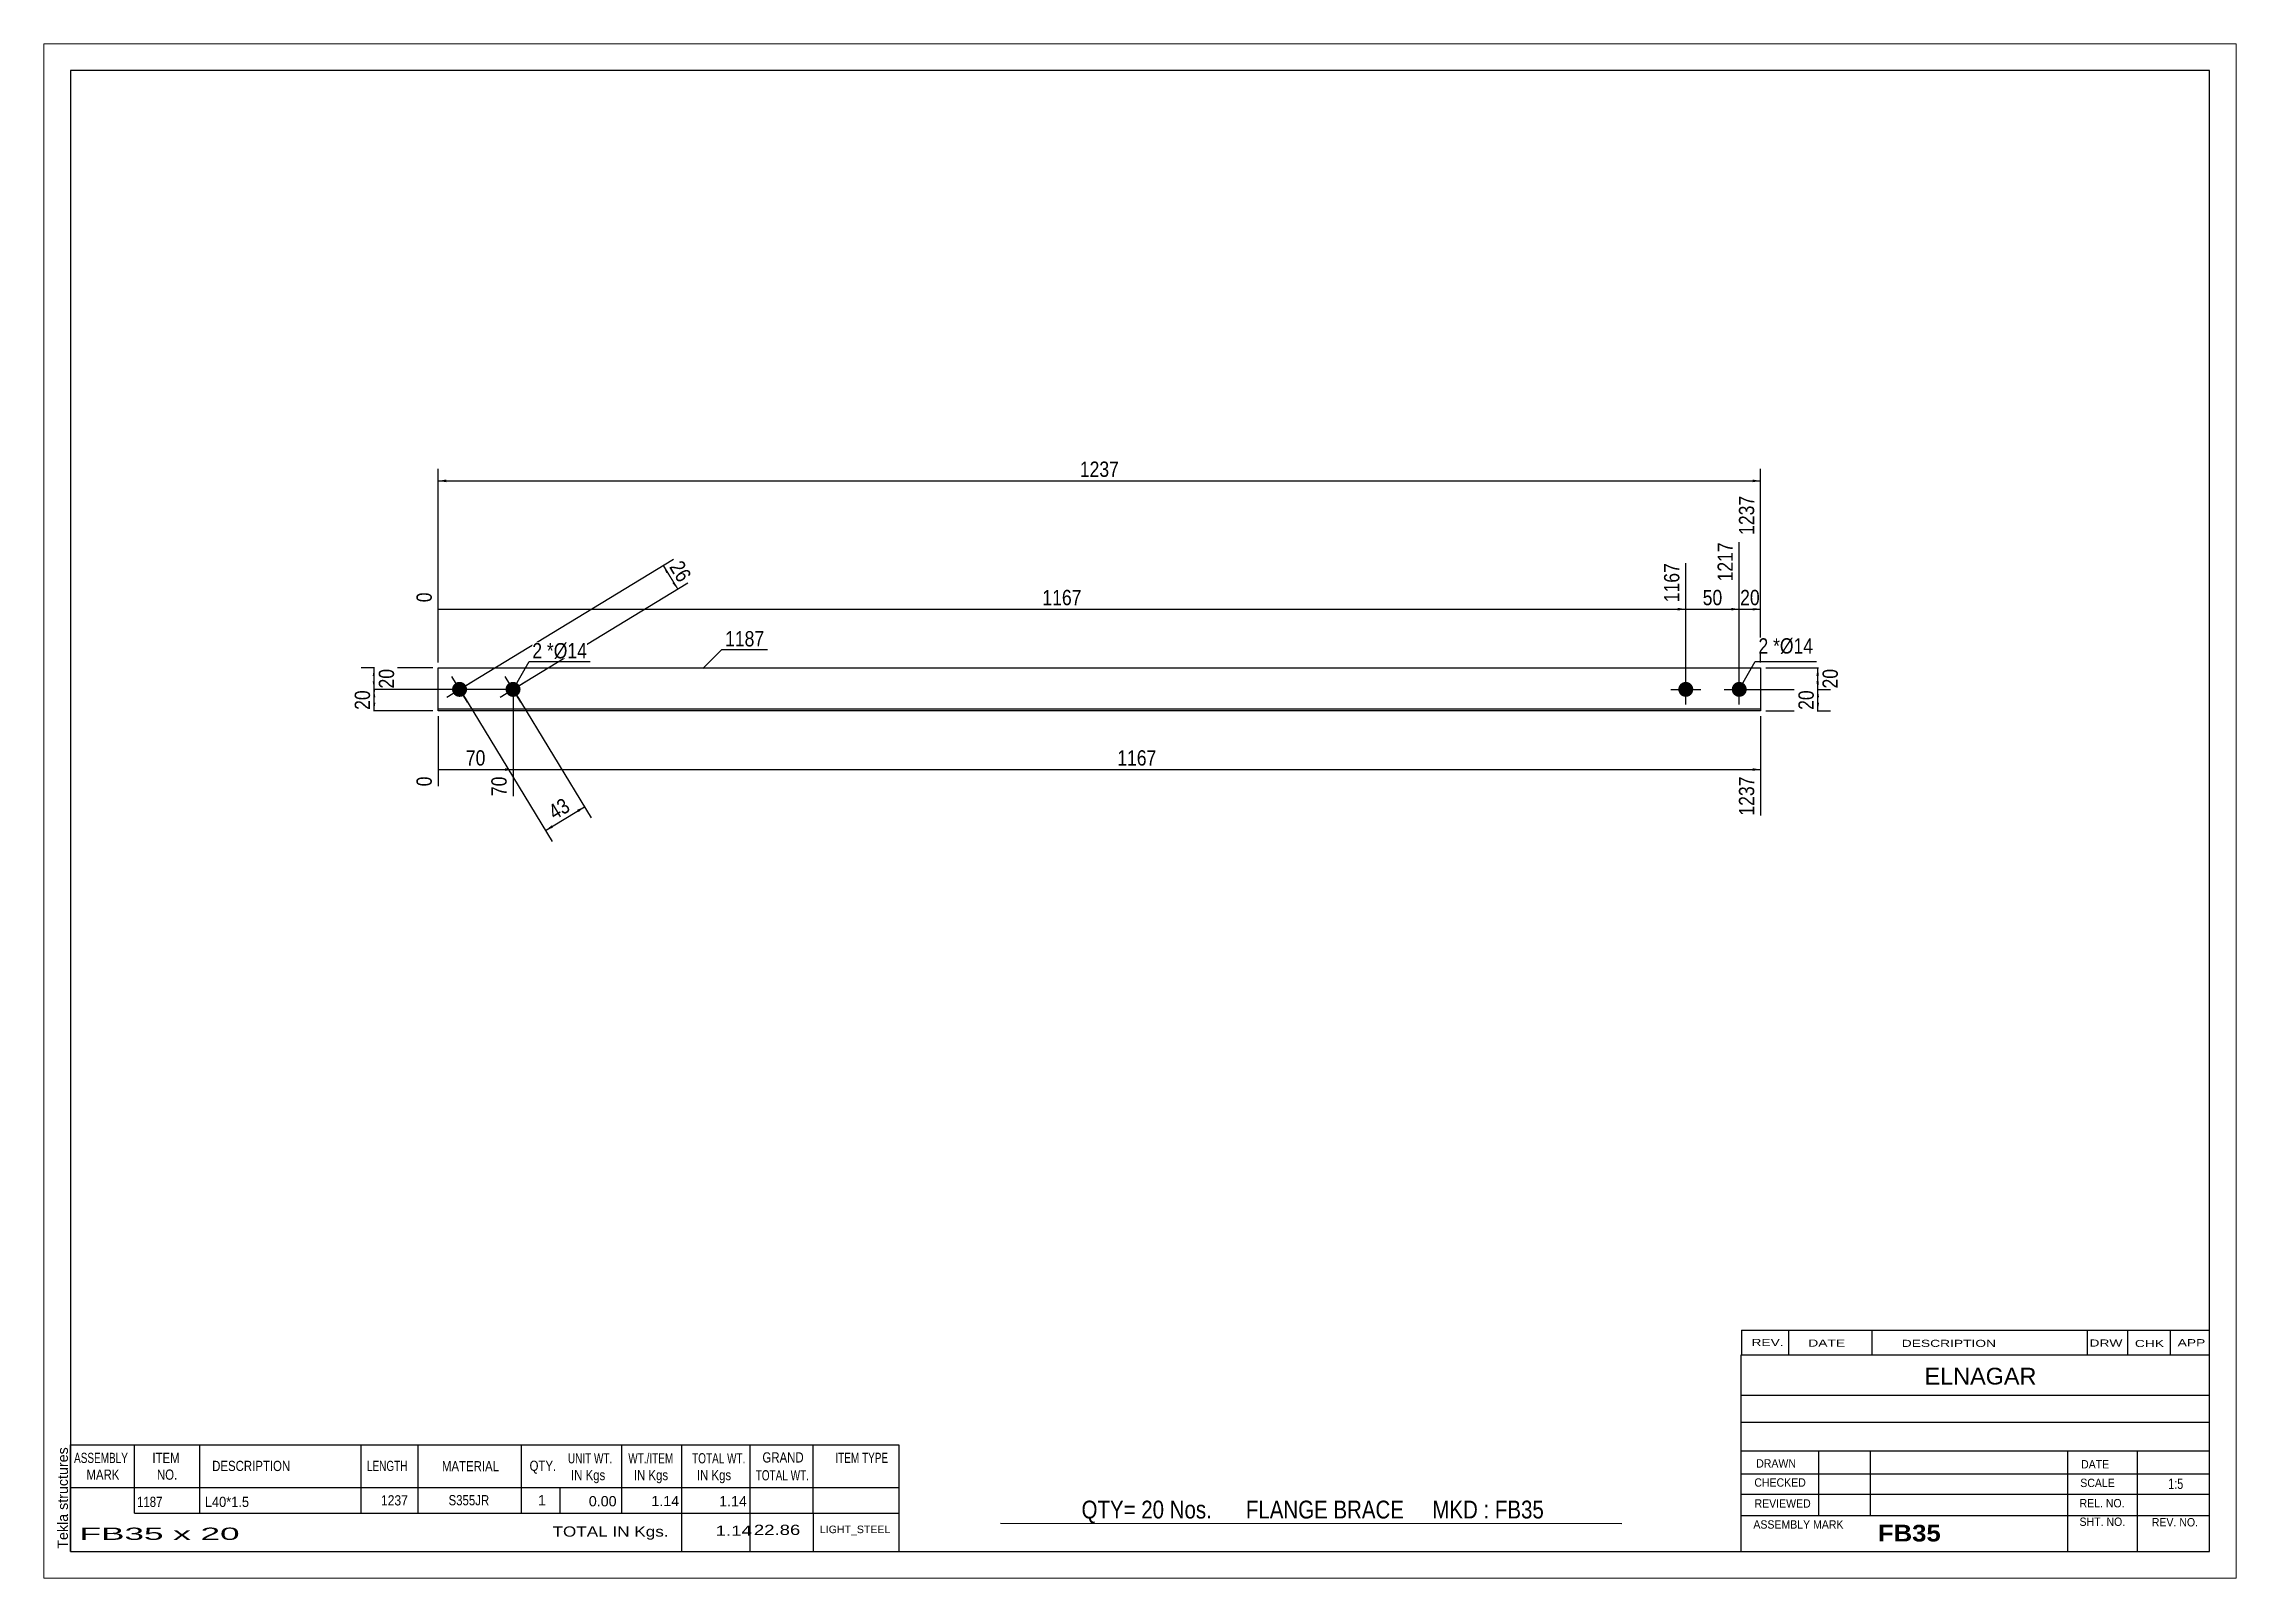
# Paper-space layout 'Layout1' of a CAD drawing. Header units: millimetres. Extents: x 0 to 410, y 0 to 287.
# The model-space entities are those that its viewports show. They can reach past a viewport. Long polylines and large blocks are cut down to what shows.
import ezdxf

# ---------------------------------------------------------------- set-up
doc = ezdxf.new("R2010")
doc.units = ezdxf.units.MM
doc.layers.add('Viewport layer', color=7, linetype='Continuous', plot=False)
doc.styles.add('Arial', font='ARIAL.TTF', dxfattribs={"height": 0.2})
doc.styles.add('Arial Bold', font='ARIALBD.TTF', dxfattribs={"height": 0.2})
doc.styles.add('Arial Narrow', font='ARIALN.TTF', dxfattribs={"height": 0.2})

# ---------------------------------------------------------------- blocks, each defined once
blk = doc.blocks.new('Unknown-627390154-1598')
at = {"color": 5, "linetype": 'Continuous'}
for p, q in [((405, 282), (5, 282)), ((5, 282), (5, 5)), ((405, 5), (405, 282)), ((5, 5), (405, 5))]:
    blk.add_line(p, q, dxfattribs=at)
at = {"color": 174, "linetype": 'Continuous', "style": 'Arial'}
blk.add_text('Tekla structures', height=1.9102, rotation=90, dxfattribs=at).set_placement((4.5, 5.5))
blk = doc.blocks.new('Part-627390154-1227 - 1212')
at = {"color": 2, "linetype": 'Continuous'}
for p, q in [((73.75, 162.25), (73.75, 170.25)), ((73.75, 170.25), (321.07, 170.25)), ((321.07, 170.25), (321.07, 162.25)), ((321.07, 162.55), (73.75, 162.55)), ((321.07, 162.25), (73.75, 162.25))]:
    blk.add_line(p, q, dxfattribs=at)
blk = doc.blocks.new('Bolt-627390154-1228 - 1212')
at = {"linetype": 'Continuous'}
blk.add_hatch(color=3, dxfattribs=at).paths.add_polyline_path([(87.02, 167.45, -1), (88.48, 165.05, -1)])
at = {"color": 3, "linetype": 'Continuous'}
for p, q in [((89.21, 163.86), (86.29, 168.64)), ((85.36, 164.79), (90.14, 167.71))]:
    blk.add_line(p, q, dxfattribs=at)
blk = doc.blocks.new('Bolt-627390154-1229 - 1212')
at = {"linetype": 'Continuous'}
for points in [[(307.07, 167.65, -1), (307.07, 164.85, -1)], [(317.07, 167.65, -1), (317.07, 164.85, -1)]]:
    blk.add_hatch(color=3, dxfattribs=at).paths.add_polyline_path(points)
at = {"color": 3, "linetype": 'Continuous'}
for p, q in [((307.07, 163.45), (307.07, 169.05)), ((317.07, 163.45), (317.07, 169.05)), ((304.27, 166.25), (309.87, 166.25)), ((314.27, 166.25), (319.87, 166.25))]:
    blk.add_line(p, q, dxfattribs=at)
blk = doc.blocks.new('Bolt-627390154-1230 - 1212')
at = {"linetype": 'Continuous'}
blk.add_hatch(color=3, dxfattribs=at).paths.add_polyline_path([(77.02, 167.45, -1), (78.48, 165.05, -1)])
at = {"color": 3, "linetype": 'Continuous'}
for p, q in [((79.21, 163.86), (76.29, 168.64)), ((75.36, 164.79), (80.14, 167.71))]:
    blk.add_line(p, q, dxfattribs=at)
blk = doc.blocks.new('StraightDimension-627390154-1236 - 1212')
at = {"linetype": 'Continuous'}
blk.add_hatch(color=7, dxfattribs=at).paths.add_polyline_path([(319.57, 181.5), (321.07, 181.25), (319.57, 181)])
at = {"color": 7, "linetype": 'Continuous'}
for p, q in [((321.07, 171.25), (321.07, 202.46)), ((317.07, 167.25), (317.07, 193.76)), ((317.07, 181.25), (321.07, 181.25))]:
    blk.add_line(p, q, dxfattribs=at)
at = {"color": 0, "linetype": 'Continuous'}
blk.add_wipeout([(320.47, 203.06), (316.27, 203.06), (316.27, 194.55), (320.47, 194.55)], dxfattribs=at)
at = {"color": 0}
blk.add_wipeout([(321.5, 181.4), (321.5, 185.6), (316.64, 185.6), (316.64, 181.4)], dxfattribs=at)
at = {"color": 3, "linetype": 'Continuous', "style": 'Arial Narrow'}
blk.add_text('1237', height=2.863, rotation=90.0002, dxfattribs=at).set_placement((319.87, 195.15))
at = {"color": 3, "style": 'Arial Narrow'}
blk.add_text('20', height=2.863, dxfattribs=at).set_placement((317.24, 182))
blk = doc.blocks.new('StraightDimension-627390154-1237 - 1212')
at = {"linetype": 'Continuous'}
blk.add_hatch(color=7, dxfattribs=at).paths.add_polyline_path([(315.57, 181.5), (317.07, 181.25), (315.57, 181)])
at = {"color": 7, "linetype": 'Continuous'}
for p, q in [((317.07, 167.25), (317.07, 193.76)), ((307.07, 167.25), (307.07, 189.86)), ((307.07, 181.25), (317.07, 181.25))]:
    blk.add_line(p, q, dxfattribs=at)
at = {"color": 0}
blk.add_wipeout([(314.5, 181.4), (314.5, 185.6), (309.64, 185.6), (309.64, 181.4)], dxfattribs=at)
at = {"color": 0, "linetype": 'Continuous'}
blk.add_wipeout([(316.47, 194.36), (312.27, 194.36), (312.27, 185.85), (316.47, 185.85)], dxfattribs=at)
at = {"color": 3, "linetype": 'Continuous', "style": 'Arial Narrow'}
blk.add_text('1217', height=2.863, rotation=90.0002, dxfattribs=at).set_placement((315.87, 186.45))
at = {"color": 3, "style": 'Arial Narrow'}
blk.add_text('50', height=2.863, dxfattribs=at).set_placement((310.24, 182))
blk = doc.blocks.new('StraightDimension-627390154-1238 - 1212')
at = {"linetype": 'Continuous'}
blk.add_hatch(color=7, dxfattribs=at).paths.add_polyline_path([(305.57, 181.5), (307.07, 181.25), (305.57, 181)])
at = {"color": 7, "linetype": 'Continuous'}
for p, q in [((307.07, 167.25), (307.07, 189.86)), ((73.75, 171.25), (73.75, 184.38)), ((73.75, 181.25), (307.07, 181.25))]:
    blk.add_line(p, q, dxfattribs=at)
at = {"color": 0, "linetype": 'Continuous'}
for points in [[(306.47, 190.46), (302.27, 190.46), (302.27, 181.95), (306.47, 181.95)], [(73.15, 184.98), (68.95, 184.98), (68.95, 181.95), (73.15, 181.95)]]:
    blk.add_wipeout(points, dxfattribs=at)
at = {"color": 0}
blk.add_wipeout([(194.67, 181.4), (194.67, 185.6), (186.15, 185.6), (186.15, 181.4)], dxfattribs=at)
at = {"color": 3, "linetype": 'Continuous', "style": 'Arial Narrow'}
for s, height, p in [('1167', 2.863, (305.87, 182.55)), ('0', 2.86, (72.55, 182.55))]:
    blk.add_text(s, height=height, rotation=90.0002, dxfattribs=at).set_placement(p)
at = {"color": 3, "style": 'Arial Narrow'}
blk.add_text('1167', height=2.863, dxfattribs=at).set_placement((186.75, 182))
blk = doc.blocks.new('StraightDimension-627390154-1251 - 1212')
at = {"linetype": 'Continuous'}
blk.add_hatch(color=7, dxfattribs=at).paths.add_polyline_path([(319.57, 151.5), (321.07, 151.25), (319.57, 151)])
at = {"color": 7, "linetype": 'Continuous'}
for p, q in [((87.75, 165.25), (87.75, 146.29)), ((321.07, 161.25), (321.07, 142.64)), ((87.75, 151.25), (321.07, 151.25))]:
    blk.add_line(p, q, dxfattribs=at)
at = {"color": 0}
blk.add_wipeout([(208.67, 151.4), (208.67, 155.6), (200.15, 155.6), (200.15, 151.4)], dxfattribs=at)
at = {"color": 0, "linetype": 'Continuous'}
blk.add_wipeout([(320.47, 150.55), (316.27, 150.55), (316.27, 142.04), (320.47, 142.04)], dxfattribs=at)
at = {"color": 3, "style": 'Arial Narrow'}
blk.add_text('1167', height=2.863, dxfattribs=at).set_placement((200.75, 152))
at = {"color": 3, "linetype": 'Continuous', "style": 'Arial Narrow'}
blk.add_text('1237', height=2.863, rotation=90.0002, dxfattribs=at).set_placement((319.87, 142.64))
blk = doc.blocks.new('StraightDimension-627390154-1252 - 1212')
at = {"linetype": 'Continuous'}
blk.add_hatch(color=7, dxfattribs=at).paths.add_polyline_path([(86.25, 151.5), (87.75, 151.25), (86.25, 151)])
at = {"color": 7, "linetype": 'Continuous'}
for p, q in [((87.75, 165.25), (87.75, 146.29)), ((73.75, 161.25), (73.75, 148.12)), ((73.75, 151.25), (87.75, 151.25))]:
    blk.add_line(p, q, dxfattribs=at)
at = {"color": 0}
blk.add_wipeout([(83.18, 151.4), (83.18, 155.6), (78.32, 155.6), (78.32, 151.4)], dxfattribs=at)
at = {"color": 0, "linetype": 'Continuous'}
blk.add_wipeout([(73.15, 150.55), (68.95, 150.55), (68.95, 147.52), (73.15, 147.52)], dxfattribs=at)
at = {"color": 3, "linetype": 'Continuous', "style": 'Arial Narrow'}
blk.add_text('0', height=2.86, rotation=90.0002, dxfattribs=at).set_placement((72.55, 148.12))
at = {"color": 0, "linetype": 'Continuous'}
blk.add_wipeout([(87.15, 150.55), (82.95, 150.55), (82.95, 145.69), (87.15, 145.69)], dxfattribs=at)
at = {"color": 3, "style": 'Arial Narrow'}
blk.add_text('70', height=2.863, dxfattribs=at).set_placement((78.92, 152))
at = {"color": 3, "linetype": 'Continuous', "style": 'Arial Narrow'}
blk.add_text('70', height=2.863, rotation=90.0002, dxfattribs=at).set_placement((86.55, 146.29))
blk = doc.blocks.new('StraightDimension-627390154-1259 - 1212')
at = {"linetype": 'Continuous'}
for points in [[(75.25, 205), (73.75, 205.25), (75.25, 205.5)], [(319.57, 205.5), (321.07, 205.25), (319.57, 205)]]:
    blk.add_hatch(color=7, dxfattribs=at).paths.add_polyline_path(points)
at = {"color": 7, "linetype": 'Continuous'}
for p, q in [((73.75, 171.25), (73.75, 207.5)), ((73.75, 205.25), (321.07, 205.25)), ((321.07, 171.25), (321.07, 207.5))]:
    blk.add_line(p, q, dxfattribs=at)
at = {"color": 0}
blk.add_wipeout([(201.67, 205.4), (201.67, 209.6), (193.15, 209.6), (193.15, 205.4)], dxfattribs=at)
at = {"color": 3, "style": 'Arial Narrow'}
blk.add_text('1237', height=2.863, dxfattribs=at).set_placement((193.75, 206))
blk = doc.blocks.new('StraightDimension-627390154-1263 - 1212')
at = {"linetype": 'Continuous'}
for points in [[(331.5, 168.75), (331.75, 170.25), (332, 168.75)], [(332, 167.75), (331.75, 166.25), (331.5, 167.75)]]:
    blk.add_hatch(color=7, dxfattribs=at).paths.add_polyline_path(points)
at = {"color": 7, "linetype": 'Continuous'}
for p, q in [((322.07, 170.25), (334, 170.25)), ((331.75, 166.25), (331.75, 170.25)), ((318.07, 166.25), (334, 166.25))]:
    blk.add_line(p, q, dxfattribs=at)
at = {"color": 0}
blk.add_wipeout([(336.1, 170.68), (331.9, 170.68), (331.9, 165.82), (336.1, 165.82)], dxfattribs=at)
at = {"color": 3, "style": 'Arial Narrow'}
blk.add_text('20', height=2.863, rotation=90.0002, dxfattribs=at).set_placement((335.5, 166.42))
blk = doc.blocks.new('StraightDimension-627390154-1264 - 1212')
at = {"linetype": 'Continuous'}
for points in [[(331.5, 164.75), (331.75, 166.25), (332, 164.75)], [(332, 163.75), (331.75, 162.25), (331.5, 163.75)]]:
    blk.add_hatch(color=7, dxfattribs=at).paths.add_polyline_path(points)
at = {"color": 7, "linetype": 'Continuous'}
for p, q in [((318.07, 166.25), (334.15, 166.25)), ((331.75, 162.25), (331.75, 166.25)), ((322.07, 162.25), (334.15, 162.25))]:
    blk.add_line(p, q, dxfattribs=at)
at = {"color": 0}
blk.add_wipeout([(331.6, 166.68), (327.4, 166.68), (327.4, 161.82), (331.6, 161.82)], dxfattribs=at)
at = {"color": 3, "style": 'Arial Narrow'}
blk.add_text('20', height=2.863, rotation=90.0002, dxfattribs=at).set_placement((331, 162.42))
blk = doc.blocks.new('StraightDimension-627390154-1273 - 1212')
at = {"linetype": 'Continuous'}
for points in [[(61.5, 168.75), (61.75, 170.25), (62, 168.75)], [(62, 167.75), (61.75, 166.25), (61.5, 167.75)]]:
    blk.add_hatch(color=7, dxfattribs=at).paths.add_polyline_path(points)
at = {"color": 7, "linetype": 'Continuous'}
for p, q in [((72.75, 170.25), (59.35, 170.25)), ((61.75, 166.25), (61.75, 170.25)), ((86.75, 166.25), (59.35, 166.25))]:
    blk.add_line(p, q, dxfattribs=at)
at = {"color": 0}
blk.add_wipeout([(66.1, 170.68), (61.9, 170.68), (61.9, 165.82), (66.1, 165.82)], dxfattribs=at)
at = {"color": 3, "style": 'Arial Narrow'}
blk.add_text('20', height=2.863, rotation=90.0002, dxfattribs=at).set_placement((65.5, 166.42))
blk = doc.blocks.new('StraightDimension-627390154-1281 - 1212')
at = {"linetype": 'Continuous'}
for points in [[(99.71, 143.71), (101.12, 144.28), (99.97, 143.28)], [(95.23, 140.4), (93.82, 139.83), (94.97, 140.83)]]:
    blk.add_hatch(color=7, dxfattribs=at).paths.add_polyline_path(points)
at = {"color": 7, "linetype": 'Continuous'}
for p, q in [((78.27, 165.4), (95.07, 137.78)), ((88.27, 165.4), (102.37, 142.23)), ((93.82, 139.83), (101.12, 144.28))]:
    blk.add_line(p, q, dxfattribs=at)
at = {"color": 0}
blk.add_wipeout([(99.47, 143.45), (97.29, 147.03), (93.14, 144.51), (95.32, 140.92)], dxfattribs=at)
at = {"color": 3, "style": 'Arial Narrow'}
blk.add_text('43', height=2.863, rotation=31.3179, dxfattribs=at).set_placement((95.52, 141.75))
blk = doc.blocks.new('StraightDimension-627390154-1274 - 1212')
at = {"linetype": 'Continuous'}
for points in [[(61.5, 164.75), (61.75, 166.25), (62, 164.75)], [(62, 163.75), (61.75, 162.25), (61.5, 163.75)]]:
    blk.add_hatch(color=7, dxfattribs=at).paths.add_polyline_path(points)
at = {"color": 7, "linetype": 'Continuous'}
for p, q in [((86.75, 166.25), (59.5, 166.25)), ((61.75, 162.25), (61.75, 166.25)), ((72.75, 162.25), (59.5, 162.25))]:
    blk.add_line(p, q, dxfattribs=at)
at = {"color": 0}
blk.add_wipeout([(61.6, 166.68), (57.4, 166.68), (57.4, 161.82), (61.6, 161.82)], dxfattribs=at)
at = {"color": 3, "style": 'Arial Narrow'}
blk.add_text('20', height=2.863, rotation=90.0002, dxfattribs=at).set_placement((61, 162.42))
blk = doc.blocks.new('StraightDimension-627390154-1287 - 1212')
at = {"linetype": 'Continuous'}
for points in [[(116.4, 188.01), (115.84, 189.42), (116.83, 188.27)], [(117.97, 186.4), (118.54, 184.98), (117.55, 186.14)]]:
    blk.add_hatch(color=7, dxfattribs=at).paths.add_polyline_path(points)
at = {"color": 7, "linetype": 'Continuous'}
for p, q in [((78.6, 166.77), (117.76, 190.59)), ((115.84, 189.42), (118.54, 184.98)), ((88.6, 166.77), (120.46, 186.15))]:
    blk.add_line(p, q, dxfattribs=at)
at = {"color": 0}
blk.add_wipeout([(118.58, 185.21), (122.17, 187.39), (119.64, 191.54), (116.05, 189.36)], dxfattribs=at)
at = {"color": 3, "style": 'Arial Narrow'}
blk.add_text('26', height=2.863, rotation=-58.6823, dxfattribs=at).set_placement((116.88, 189.16))
blk = doc.blocks.new('CBS_REVISION-627390154-1614')
at = {"color": 7, "linetype": 'Continuous'}
for p, q in [((317.49, 46.38), (404.99, 46.38)), ((317.49, 46.38), (317.49, 41.75)), ((326.29, 46.38), (326.29, 41.75)), ((341.88, 46.38), (341.88, 41.81)), ((382.14, 46.38), (382.14, 41.75)), ((389.68, 46.38), (389.68, 41.75)), ((397.63, 46.38), (397.63, 41.75)), ((317.49, 41.75), (404.99, 41.75))]:
    blk.add_line(p, q, dxfattribs=at)
at = {"color": 7, "style": 'Arial Narrow', "width": 1.7}
for s, height, p in [('REV.', 1.326, (319.35, 43.43)), ('DATE', 1.326, (329.98, 43.31)), ('DESCRIPTION', 1.3257, (347.46, 43.26)), ('DRW', 1.326, (382.57, 43.32)), ('CHK', 1.326, (391.06, 43.23)), ('APP', 1.326, (399.06, 43.38))]:
    blk.add_text(s, height=height, dxfattribs=at).set_placement(p)
blk = doc.blocks.new('CBS_BOM-627390154-1611')
at = {"color": 7, "linetype": 'Continuous'}
for p, q in [((4.97, 16.97), (4.97, 24.97)), ((4.97, 24.97), (159.89, 24.97)), ((16.97, 16.97), (16.97, 24.97)), ((29.16, 16.97), (29.16, 24.97)), ((59.32, 16.97), (59.32, 24.97)), ((70, 16.97), (70, 24.97)), ((89.32, 16.97), (89.32, 24.97)), ((108.12, 16.97), (108.12, 24.97)), ((119.33, 16.97), (119.33, 24.97)), ((132.12, 16.97), (132.12, 24.97)), ((143.87, 16.97), (143.87, 24.97)), ((159.89, 24.96), (159.89, 16.98)), ((4.97, 16.97), (159.89, 16.97)), ((4.97, 12.17), (4.97, 16.97)), ((16.97, 12.17), (16.97, 16.97)), ((29.16, 12.17), (29.16, 16.97)), ((59.32, 12.17), (59.32, 16.97)), ((70, 12.17), (70, 16.97)), ((89.32, 12.17), (89.32, 16.97)), ((96.58, 12.17), (96.58, 16.97)), ((108.12, 12.17), (108.12, 16.97)), ((119.33, 12.17), (119.33, 16.97)), ((132.12, 12.17), (132.12, 16.97)), ((143.89, 12.17), (143.89, 16.97)), ((159.89, 16.97), (159.89, 12.17)), ((4.97, 4.97), (4.97, 12.15)), ((16.97, 12.17), (159.89, 12.17)), ((119.33, 4.97), (119.33, 12.15)), ((132.12, 4.97), (132.12, 12.15)), ((143.93, 4.97), (143.93, 12.15)), ((159.89, 12.17), (159.89, 4.97)), ((4.97, 4.97), (159.89, 4.97))]:
    blk.add_line(p, q, dxfattribs=at)
at = {"color": 3, "linetype": 'Continuous', "style": 'Arial'}
for s, height, width, p in [('ASSEMBLY', 1.91, 0.7, (5.65, 21.54)), ('ITEM', 1.91, 0.8, (20.3, 21.54)), ('DESCRIPTION', 1.9102, 0.8, (31.48, 20.04)), ('LENGTH', 1.91, 0.7, (60.43, 20.04)), ('MATERIAL', 1.91, 0.8, (74.45, 19.99)), ('QTY.', 1.91, 0.8, (90.84, 20.07)), ('UNIT WT.', 1.91, 0.7, (98.01, 21.47)), ('WT./ITEM', 1.91, 0.7, (109.3, 21.47)), ('TOTAL WT.', 1.91, 0.7, (121.24, 21.47)), ('GRAND', 1.91, 0.8, (134.39, 21.63)), ('ITEM TYPE', 1.91, 0.7, (148.03, 21.55)), ('MARK', 1.91, 0.8, (7.97, 18.41)), ('NO.', 1.91, 0.8, (21.15, 18.41)), ('IN Kgs', 1.91, 0.8, (98.59, 18.33)), ('IN Kgs', 1.91, 0.8, (110.34, 18.33)), ('IN Kgs', 1.91, 0.8, (122.13, 18.33)), ('TOTAL WT.', 1.91, 0.7, (133.13, 18.29))]:
    blk.add_text(s, height=height, dxfattribs=dict(at, width=width)).set_placement(p)
at = {"color": 7, "linetype": 'Continuous', "style": 'Arial'}
for s, width, p in [('1187', 0.8, (17.43, 13.32)), ('L40*1.5', 0.9, (30.1, 13.32)), ('1237', 0.85, (63.04, 13.6)), ('S355JR', 0.8, (75.69, 13.63))]:
    blk.add_text(s, height=1.91, dxfattribs=dict(at, width=width)).set_placement(p)
for s, p in [('1', (92.41, 13.63)), ('0.00', (101.92, 13.44)), ('1.14', (113.62, 13.47)), ('1.14', (126.29, 13.44))]:
    blk.add_text(s, height=1.91, dxfattribs=at).set_placement(p)
at = {"color": 6, "linetype": 'Continuous', "style": 'Arial'}
for s, height, width, p in [('FB35 x 20', 2.292, 2.05, (6.69, 7.16)), ('TOTAL IN Kgs.', 1.9102, 1.2, (95.13, 7.77)), ('1.14', 1.91, 1.3, (125.65, 7.92)), ('22.86', 1.91, 1.3, (132.79, 8.08))]:
    blk.add_text(s, height=height, dxfattribs=dict(at, width=width)).set_placement(p)
blk.add_text('LIGHT_STEEL', height=1.4135, dxfattribs=at).set_placement((145.14, 8.42))
blk = doc.blocks.new('CBS_CALLOFF-627390154-1612')
at = {"color": 7, "linetype": 'Continuous'}
blk.add_line((178.88, 10.27), (295.11, 10.25), dxfattribs=at)
at = {"color": 3, "linetype": 'Continuous', "style": 'Arial Narrow'}
blk.add_text('QTY= 20 Nos.      FLANGE BRACE     MKD : FB35', height=3.3405, dxfattribs=at).set_placement((194.07, 11.16))
blk = doc.blocks.new('CBS_NAME_BLOG-627390154-1613')
at = {"color": 7, "linetype": 'Continuous'}
for p, q in [((317.41, 41.75), (404.93, 41.75)), ((317.41, 5.04), (317.41, 41.75)), ((317.41, 34.21), (404.93, 34.21)), ((317.48, 29.16), (405, 29.16)), ((317.41, 23.79), (404.93, 23.79)), ((331.93, 11.68), (331.93, 23.78)), ((341.62, 11.71), (341.62, 23.78)), ((378.53, 5.04), (378.53, 23.77)), ((391.58, 5.04), (391.58, 23.78)), ((317.42, 19.49), (405, 19.51)), ((317.41, 15.74), (404.93, 15.74)), ((317.41, 11.7), (404.93, 11.7)), ((317.41, 5), (405, 5))]:
    blk.add_line(p, q, dxfattribs=at)
at = {"color": 3, "linetype": 'Continuous', "style": 'Arial'}
blk.add_text('ELNAGAR', height=3.133, dxfattribs=at).set_placement((351.73, 36.22))
at = {"color": 3, "linetype": 'Continuous'}
for s, height, style, width, p in [('DRAWN', 1.566, 'Arial', 0.9, (320.24, 20.68)), ('DATE', 1.566, 'Arial', 0.9, (381, 20.52)), ('CHECKED', 1.566, 'Arial', 0.9, (319.89, 17.11)), ('SCALE', 1.566, 'Arial', 0.9, (380.85, 17.04)), ('1:5', 1.957, 'Arial Narrow', 0.9, (397.3, 16.68)), ('REVIEWED', 1.566, 'Arial', 0.9, (319.93, 13.19)), ('REL. NO.', 1.566, 'Arial', 0.9, (380.71, 13.24)), ('ASSEMBLY MARK', 1.5663, 'Arial', 0.9, (319.71, 9.26)), ('FB35', 3.131, 'Arial Bold', 1.1, (342.99, 6.86)), ('SHT. NO.', 1.566, 'Arial', 0.9, (380.71, 9.77)), ('REV. NO.', 1.566, 'Arial', 0.9, (394.23, 9.68))]:
    blk.add_text(s, height=height, dxfattribs=dict(at, style=style, width=width)).set_placement(p)
blk = doc.blocks.new('Mark-627390154-1292 - 1212')
at = {"color": 0}
blk.add_wipeout([(134.72, 174.29), (134.72, 177.29), (127.41, 177.29), (127.41, 174.29)], dxfattribs=at)
blk.add_wipeout([(134.72, 174.29), (134.72, 177.29), (127.41, 177.29), (127.41, 174.29)], dxfattribs=at)
at = {"color": 7, "linetype": 'Continuous'}
for p, q in [((123.27, 170.15), (126.81, 173.69)), ((126.81, 173.69), (135.32, 173.69))]:
    blk.add_line(p, q, dxfattribs=at)
at = {"color": 3, "style": 'Arial Narrow'}
blk.add_text('1187', height=2.863, dxfattribs=at).set_placement((127.41, 174.29))
blk = doc.blocks.new('MarkSet-627390154-1297 - 1212')
at = {"color": 0}
blk.add_wipeout([(93.18, 172.05), (93.18, 175.05), (91.35, 175.05), (91.35, 172.05)], dxfattribs=at)
blk.add_wipeout([(93.18, 172.05), (93.18, 175.05), (91.35, 175.05), (91.35, 172.05)], dxfattribs=at)
at = {"color": 7, "linetype": 'Continuous'}
blk.add_line((87.75, 166.25), (90.75, 171.45), dxfattribs=at)
at = {"color": 0}
blk.add_wipeout([(95.36, 172.05), (95.36, 175.05), (94.08, 175.05), (94.08, 172.05)], dxfattribs=at)
blk.add_wipeout([(95.36, 172.05), (95.36, 175.05), (94.08, 175.05), (94.08, 172.05)], dxfattribs=at)
at = {"color": 3, "style": 'Arial Narrow'}
blk.add_text('2', height=2.86, dxfattribs=at).set_placement((91.35, 172.05))
at = {"color": 0}
blk.add_wipeout([(101.57, 172.05), (101.57, 175.05), (95.36, 175.05), (95.36, 172.05)], dxfattribs=at)
blk.add_wipeout([(101.57, 172.05), (101.57, 175.05), (95.36, 175.05), (95.36, 172.05)], dxfattribs=at)
at = {"color": 7, "linetype": 'Continuous'}
blk.add_line((90.75, 171.45), (102.17, 171.45), dxfattribs=at)
at = {"color": 3, "style": 'Arial Narrow'}
for s, height, p in [('*', 2.86, (94.08, 172.05)), ('Ø14', 2.863, (95.36, 172.05))]:
    blk.add_text(s, height=height, dxfattribs=at).set_placement(p)
blk = doc.blocks.new('Mark-627390154-1300 - 1212')
at = {"color": 0}
blk.add_wipeout([(322.5, 172.95), (322.5, 175.95), (320.67, 175.95), (320.67, 172.95)], dxfattribs=at)
blk.add_wipeout([(322.5, 172.95), (322.5, 175.95), (320.67, 175.95), (320.67, 172.95)], dxfattribs=at)
at = {"color": 7, "linetype": 'Continuous'}
blk.add_line((317.07, 166.25), (320.07, 171.45), dxfattribs=at)
at = {"color": 0}
blk.add_wipeout([(324.67, 172.95), (324.67, 175.95), (323.4, 175.95), (323.4, 172.95)], dxfattribs=at)
blk.add_wipeout([(324.67, 172.95), (324.67, 175.95), (323.4, 175.95), (323.4, 172.95)], dxfattribs=at)
at = {"color": 3, "style": 'Arial Narrow'}
blk.add_text('2', height=2.86, dxfattribs=at).set_placement((320.67, 172.95))
at = {"color": 0}
blk.add_wipeout([(330.89, 172.95), (330.89, 175.95), (324.67, 175.95), (324.67, 172.95)], dxfattribs=at)
blk.add_wipeout([(330.89, 172.95), (330.89, 175.95), (324.67, 175.95), (324.67, 172.95)], dxfattribs=at)
at = {"color": 7, "linetype": 'Continuous'}
blk.add_line((320.07, 171.45), (331.49, 171.45), dxfattribs=at)
at = {"color": 3, "style": 'Arial Narrow'}
for s, height, p in [('*', 2.86, (323.4, 172.95)), ('Ø14', 2.863, (324.67, 172.95))]:
    blk.add_text(s, height=height, dxfattribs=at).set_placement(p)

msp = doc.modelspace()

# ---------------------------------------------------------------- block references
for name in ['Unknown-627390154-1598', 'Part-627390154-1227 - 1212', 'Bolt-627390154-1230 - 1212', 'Bolt-627390154-1228 - 1212', 'Bolt-627390154-1229 - 1212', 'CBS_REVISION-627390154-1614', 'CBS_NAME_BLOG-627390154-1613', 'CBS_BOM-627390154-1611', 'CBS_CALLOFF-627390154-1612']:
    msp.add_blockref(name, (0, 0))

# ---------------------------------------------------------------- next in the draw order: block references
msp.add_blockref('StraightDimension-627390154-1236 - 1212', (0, 0))

# ---------------------------------------------------------------- next in the draw order: block references
msp.add_blockref('StraightDimension-627390154-1237 - 1212', (0, 0))

# ---------------------------------------------------------------- next in the draw order: block references
msp.add_blockref('StraightDimension-627390154-1238 - 1212', (0, 0))

# ---------------------------------------------------------------- next in the draw order: block references
for name in ['StraightDimension-627390154-1259 - 1212', 'StraightDimension-627390154-1251 - 1212']:
    msp.add_blockref(name, (0, 0))

# ---------------------------------------------------------------- next in the draw order: block references
for name in ['StraightDimension-627390154-1263 - 1212', 'StraightDimension-627390154-1252 - 1212']:
    msp.add_blockref(name, (0, 0))

# ---------------------------------------------------------------- next in the draw order: block references
for name in ['StraightDimension-627390154-1273 - 1212', 'StraightDimension-627390154-1264 - 1212']:
    msp.add_blockref(name, (0, 0))

# ---------------------------------------------------------------- next in the draw order: block references
for name in ['Mark-627390154-1300 - 1212', 'StraightDimension-627390154-1281 - 1212']:
    msp.add_blockref(name, (0, 0))

# ---------------------------------------------------------------- next in the draw order: block references
msp.add_blockref('StraightDimension-627390154-1274 - 1212', (0, 0))

# ---------------------------------------------------------------- next in the draw order: block references
msp.add_blockref('StraightDimension-627390154-1287 - 1212', (0, 0))

# ---------------------------------------------------------------- next in the draw order: block references
for name in ['Mark-627390154-1292 - 1212', 'MarkSet-627390154-1297 - 1212']:
    msp.add_blockref(name, (0, 0))

psp = doc.layouts.get("Layout1")

# ---------------------------------------------------------------- viewports
at = {"layer": 'Viewport layer', "view_target_point": (205, 143.5)}
psp.add_viewport(center=(205, 143.5), size=(410, 287), view_center_point=(0, 0), view_height=287, dxfattribs=at)

doc.saveas('drawing.dxf')
